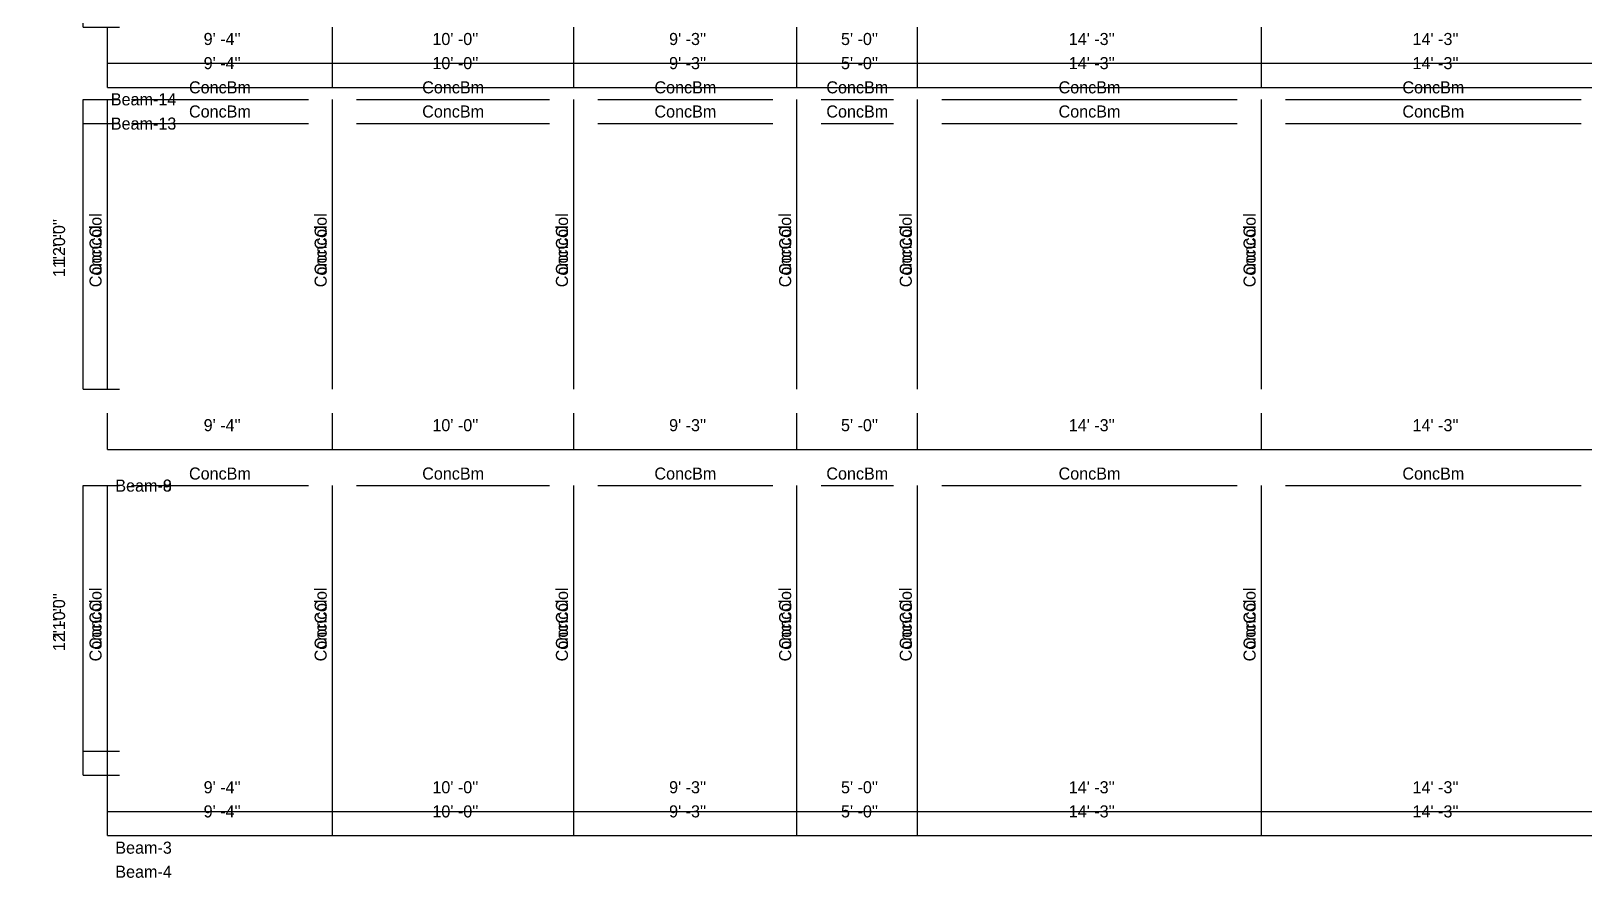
# Model space of a CAD drawing. Extents: x -38 to 2998, y -195 to 11529.
# Drawn here: x -38 to 734, y -195 to 226 of the extents above; entities that cross this region are included whole.
import ezdxf
from ezdxf.enums import TextEntityAlignment as Align

# ---------------------------------------------------------------- set-up
doc = ezdxf.new("R2010")
doc.units = 0
doc.header["$MEASUREMENT"] = 0
doc.layers.get('0').update_dxf_attribs({"linetype": 'CONTINUOUS'})
for name, color, linetype in [('CENTERLINES', 7, 'CONTINUOUS'), ('DIMENSIONS', 4, 'CONTINUOUS'), ('TEXT', 5, 'CONTINUOUS')]:
    doc.layers.add(name, color=color, linetype=linetype)
doc.dimstyles.get("Standard").update_dxf_attribs({"dimtxt": 0.18, "dimasz": 0.18, "dimexe": 0.18, "dimexo": 0.0625, "dimgap": 0.09, "dimtad": 0, "dimtih": 1, "dimtoh": 1, "dimdec": 4, "dimzin": 0, "dimtxsty": 'STANDARD', "dimcen": 0.09, "dimazin": 3, "dimtfac": 1, "dimtdec": 4, "dimtofl": 0, "dimtmove": 0, "dimatfit": 3, "dimtolj": 1, "dimtzin": 0})

# ---------------------------------------------------------------- blocks, each defined once
blk = doc.blocks.new('*D988')
at = {"color": 1, "linetype": 'BYBLOCK'}
for points in [[(4.77, -169.23), (3.71, -170.29), (-3.71, -177.71), (-4.77, -178.77)], [(116.73, -169.23), (115.67, -170.29), (108.25, -177.71), (107.19, -178.77)]]:
    blk.add_solid(points, dxfattribs=at)
at = {"layer": 'DIMENSIONS', "color": 9, "linetype": 'BYBLOCK'}
for p, q in [((0, -174), (0, -156)), ((111.96, -174), (111.96, -156))]:
    blk.add_line(p, q, dxfattribs=at)
at = {"layer": 'DIMENSIONS', "color": 0, "linetype": 'BYBLOCK'}
blk.add_line((0, -174), (111.96, -174), dxfattribs=at)
at = {"layer": 'DIMENSIONS', "color": 0, "linetype": 'BYBLOCK', "insert": (55.98, -162), "char_height": 6, "attachment_point": 5}
blk.add_mtext("\\A1; 9' -4''", dxfattribs=at)
blk = doc.blocks.new('*D989')
at = {"color": 1, "linetype": 'BYBLOCK'}
for points in [[(116.73, -169.23), (115.67, -170.29), (108.25, -177.71), (107.19, -178.77)], [(236.73, -169.23), (235.67, -170.29), (228.25, -177.71), (227.19, -178.77)]]:
    blk.add_solid(points, dxfattribs=at)
at = {"layer": 'DIMENSIONS', "color": 9, "linetype": 'BYBLOCK'}
for p, q in [((111.96, -174), (111.96, -156)), ((231.96, -174), (231.96, -156))]:
    blk.add_line(p, q, dxfattribs=at)
at = {"layer": 'DIMENSIONS', "color": 0, "linetype": 'BYBLOCK'}
blk.add_line((111.96, -174), (231.96, -174), dxfattribs=at)
at = {"layer": 'DIMENSIONS', "color": 0, "linetype": 'BYBLOCK', "insert": (171.96, -162), "char_height": 6, "attachment_point": 5}
blk.add_mtext("\\A1; 10' -0''", dxfattribs=at)
blk = doc.blocks.new('*D990')
at = {"color": 1, "linetype": 'BYBLOCK'}
for points in [[(236.73, -169.23), (235.67, -170.29), (228.25, -177.71), (227.19, -178.77)], [(347.73, -169.23), (346.67, -170.29), (339.25, -177.71), (338.19, -178.77)]]:
    blk.add_solid(points, dxfattribs=at)
at = {"layer": 'DIMENSIONS', "color": 9, "linetype": 'BYBLOCK'}
for p, q in [((231.96, -174), (231.96, -156)), ((342.96, -174), (342.96, -156))]:
    blk.add_line(p, q, dxfattribs=at)
at = {"layer": 'DIMENSIONS', "color": 0, "linetype": 'BYBLOCK'}
blk.add_line((231.96, -174), (342.96, -174), dxfattribs=at)
at = {"layer": 'DIMENSIONS', "color": 0, "linetype": 'BYBLOCK', "insert": (287.46, -162), "char_height": 6, "attachment_point": 5}
blk.add_mtext("\\A1; 9' -3''", dxfattribs=at)
blk = doc.blocks.new('*D991')
at = {"color": 1, "linetype": 'BYBLOCK'}
for points in [[(347.73, -169.23), (346.67, -170.29), (339.25, -177.71), (338.19, -178.77)], [(407.73, -169.23), (406.67, -170.29), (399.25, -177.71), (398.19, -178.77)]]:
    blk.add_solid(points, dxfattribs=at)
at = {"layer": 'DIMENSIONS', "color": 9, "linetype": 'BYBLOCK'}
for p, q in [((342.96, -174), (342.96, -156)), ((402.96, -174), (402.96, -156))]:
    blk.add_line(p, q, dxfattribs=at)
at = {"layer": 'DIMENSIONS', "color": 0, "linetype": 'BYBLOCK'}
blk.add_line((342.96, -174), (402.96, -174), dxfattribs=at)
at = {"layer": 'DIMENSIONS', "color": 0, "linetype": 'BYBLOCK', "insert": (372.96, -162), "char_height": 6, "attachment_point": 5}
blk.add_mtext("\\A1; 5' -0''", dxfattribs=at)
blk = doc.blocks.new('*D992')
at = {"color": 1, "linetype": 'BYBLOCK'}
for points in [[(407.73, -169.23), (406.67, -170.29), (399.25, -177.71), (398.19, -178.77)], [(578.73, -169.23), (577.67, -170.29), (570.25, -177.71), (569.19, -178.77)]]:
    blk.add_solid(points, dxfattribs=at)
at = {"layer": 'DIMENSIONS', "color": 9, "linetype": 'BYBLOCK'}
for p, q in [((402.96, -174), (402.96, -156)), ((573.96, -174), (573.96, -156))]:
    blk.add_line(p, q, dxfattribs=at)
at = {"layer": 'DIMENSIONS', "color": 0, "linetype": 'BYBLOCK'}
blk.add_line((402.96, -174), (573.96, -174), dxfattribs=at)
at = {"layer": 'DIMENSIONS', "color": 0, "linetype": 'BYBLOCK', "insert": (488.46, -162), "char_height": 6, "attachment_point": 5}
blk.add_mtext("\\A1; 14' -3''", dxfattribs=at)
blk = doc.blocks.new('*D993')
at = {"color": 1, "linetype": 'BYBLOCK'}
for points in [[(578.73, -169.23), (577.67, -170.29), (570.25, -177.71), (569.19, -178.77)], [(749.73, -169.23), (748.67, -170.29), (741.25, -177.71), (740.19, -178.77)]]:
    blk.add_solid(points, dxfattribs=at)
at = {"layer": 'DIMENSIONS', "color": 9, "linetype": 'BYBLOCK'}
for p, q in [((573.96, -174), (573.96, -156)), ((744.96, -174), (744.96, -156))]:
    blk.add_line(p, q, dxfattribs=at)
at = {"layer": 'DIMENSIONS', "color": 0, "linetype": 'BYBLOCK'}
blk.add_line((573.96, -174), (744.96, -174), dxfattribs=at)
at = {"layer": 'DIMENSIONS', "color": 0, "linetype": 'BYBLOCK', "insert": (659.46, -162), "char_height": 6, "attachment_point": 5}
blk.add_mtext("\\A1; 14' -3''", dxfattribs=at)
blk = doc.blocks.new('*D1008')
at = {"color": 1, "linetype": 'BYBLOCK'}
for points in [[(-8.29, -3.71), (-7.23, -4.77), (-16.77, 4.77), (-15.71, 3.71)], [(-8.29, -147.71), (-7.23, -148.77), (-16.77, -139.23), (-15.71, -140.29)]]:
    blk.add_solid(points, dxfattribs=at)
at = {"layer": 'DIMENSIONS', "color": 9, "linetype": 'BYBLOCK'}
for p, q in [((-12, 0), (6, 0)), ((-12, -144), (6, -144))]:
    blk.add_line(p, q, dxfattribs=at)
at = {"layer": 'DIMENSIONS', "color": 0, "linetype": 'BYBLOCK'}
blk.add_line((-12, -144), (-12, 0), dxfattribs=at)
at = {"layer": 'DIMENSIONS', "color": 0, "linetype": 'BYBLOCK', "insert": (-24, -72), "char_height": 6, "attachment_point": 5, "rotation": 90}
blk.add_mtext("\\A1; 12' -0''", dxfattribs=at)
blk = doc.blocks.new('*D1009')
at = {"color": 1, "linetype": 'BYBLOCK'}
for points in [[(4.77, 22.77), (3.71, 21.71), (-3.71, 14.29), (-4.77, 13.23)], [(116.73, 22.77), (115.67, 21.71), (108.25, 14.29), (107.19, 13.23)]]:
    blk.add_solid(points, dxfattribs=at)
at = {"layer": 'DIMENSIONS', "color": 9, "linetype": 'BYBLOCK'}
for p, q in [((0, 18), (0, 36)), ((111.96, 18), (111.96, 36))]:
    blk.add_line(p, q, dxfattribs=at)
at = {"layer": 'DIMENSIONS', "color": 0, "linetype": 'BYBLOCK'}
blk.add_line((0, 18), (111.96, 18), dxfattribs=at)
at = {"layer": 'DIMENSIONS', "color": 0, "linetype": 'BYBLOCK', "insert": (55.98, 30), "char_height": 6, "attachment_point": 5}
blk.add_mtext("\\A1; 9' -4''", dxfattribs=at)
blk = doc.blocks.new('*D1010')
at = {"color": 1, "linetype": 'BYBLOCK'}
for points in [[(116.73, 22.77), (115.67, 21.71), (108.25, 14.29), (107.19, 13.23)], [(236.73, 22.77), (235.67, 21.71), (228.25, 14.29), (227.19, 13.23)]]:
    blk.add_solid(points, dxfattribs=at)
at = {"layer": 'DIMENSIONS', "color": 9, "linetype": 'BYBLOCK'}
for p, q in [((111.96, 18), (111.96, 36)), ((231.96, 18), (231.96, 36))]:
    blk.add_line(p, q, dxfattribs=at)
at = {"layer": 'DIMENSIONS', "color": 0, "linetype": 'BYBLOCK'}
blk.add_line((111.96, 18), (231.96, 18), dxfattribs=at)
at = {"layer": 'DIMENSIONS', "color": 0, "linetype": 'BYBLOCK', "insert": (171.96, 30), "char_height": 6, "attachment_point": 5}
blk.add_mtext("\\A1; 10' -0''", dxfattribs=at)
blk = doc.blocks.new('*D1011')
at = {"color": 1, "linetype": 'BYBLOCK'}
for points in [[(236.73, 22.77), (235.67, 21.71), (228.25, 14.29), (227.19, 13.23)], [(347.73, 22.77), (346.67, 21.71), (339.25, 14.29), (338.19, 13.23)]]:
    blk.add_solid(points, dxfattribs=at)
at = {"layer": 'DIMENSIONS', "color": 9, "linetype": 'BYBLOCK'}
for p, q in [((231.96, 18), (231.96, 36)), ((342.96, 18), (342.96, 36))]:
    blk.add_line(p, q, dxfattribs=at)
at = {"layer": 'DIMENSIONS', "color": 0, "linetype": 'BYBLOCK'}
blk.add_line((231.96, 18), (342.96, 18), dxfattribs=at)
at = {"layer": 'DIMENSIONS', "color": 0, "linetype": 'BYBLOCK', "insert": (287.46, 30), "char_height": 6, "attachment_point": 5}
blk.add_mtext("\\A1; 9' -3''", dxfattribs=at)
blk = doc.blocks.new('*D1012')
at = {"color": 1, "linetype": 'BYBLOCK'}
for points in [[(347.73, 22.77), (346.67, 21.71), (339.25, 14.29), (338.19, 13.23)], [(407.73, 22.77), (406.67, 21.71), (399.25, 14.29), (398.19, 13.23)]]:
    blk.add_solid(points, dxfattribs=at)
at = {"layer": 'DIMENSIONS', "color": 9, "linetype": 'BYBLOCK'}
for p, q in [((342.96, 18), (342.96, 36)), ((402.96, 18), (402.96, 36))]:
    blk.add_line(p, q, dxfattribs=at)
at = {"layer": 'DIMENSIONS', "color": 0, "linetype": 'BYBLOCK'}
blk.add_line((342.96, 18), (402.96, 18), dxfattribs=at)
at = {"layer": 'DIMENSIONS', "color": 0, "linetype": 'BYBLOCK', "insert": (372.96, 30), "char_height": 6, "attachment_point": 5}
blk.add_mtext("\\A1; 5' -0''", dxfattribs=at)
blk = doc.blocks.new('*D1013')
at = {"color": 1, "linetype": 'BYBLOCK'}
for points in [[(407.73, 22.77), (406.67, 21.71), (399.25, 14.29), (398.19, 13.23)], [(578.73, 22.77), (577.67, 21.71), (570.25, 14.29), (569.19, 13.23)]]:
    blk.add_solid(points, dxfattribs=at)
at = {"layer": 'DIMENSIONS', "color": 9, "linetype": 'BYBLOCK'}
for p, q in [((402.96, 18), (402.96, 36)), ((573.96, 18), (573.96, 36))]:
    blk.add_line(p, q, dxfattribs=at)
at = {"layer": 'DIMENSIONS', "color": 0, "linetype": 'BYBLOCK'}
blk.add_line((402.96, 18), (573.96, 18), dxfattribs=at)
at = {"layer": 'DIMENSIONS', "color": 0, "linetype": 'BYBLOCK', "insert": (488.46, 30), "char_height": 6, "attachment_point": 5}
blk.add_mtext("\\A1; 14' -3''", dxfattribs=at)
blk = doc.blocks.new('*D1014')
at = {"color": 1, "linetype": 'BYBLOCK'}
for points in [[(578.73, 22.77), (577.67, 21.71), (570.25, 14.29), (569.19, 13.23)], [(749.73, 22.77), (748.67, 21.71), (741.25, 14.29), (740.19, 13.23)]]:
    blk.add_solid(points, dxfattribs=at)
at = {"layer": 'DIMENSIONS', "color": 9, "linetype": 'BYBLOCK'}
for p, q in [((573.96, 18), (573.96, 36)), ((744.96, 18), (744.96, 36))]:
    blk.add_line(p, q, dxfattribs=at)
at = {"layer": 'DIMENSIONS', "color": 0, "linetype": 'BYBLOCK'}
blk.add_line((573.96, 18), (744.96, 18), dxfattribs=at)
at = {"layer": 'DIMENSIONS', "color": 0, "linetype": 'BYBLOCK', "insert": (659.46, 30), "char_height": 6, "attachment_point": 5}
blk.add_mtext("\\A1; 14' -3''", dxfattribs=at)
blk = doc.blocks.new('*D1029')
at = {"color": 1, "linetype": 'BYBLOCK'}
for points in [[(-8.29, 188.29), (-7.23, 187.23), (-16.77, 196.77), (-15.71, 195.71)], [(-8.29, 44.29), (-7.23, 43.23), (-16.77, 52.77), (-15.71, 51.71)]]:
    blk.add_solid(points, dxfattribs=at)
at = {"layer": 'DIMENSIONS', "color": 9, "linetype": 'BYBLOCK'}
for p, q in [((-12, 192), (6, 192)), ((-12, 48), (6, 48))]:
    blk.add_line(p, q, dxfattribs=at)
at = {"layer": 'DIMENSIONS', "color": 0, "linetype": 'BYBLOCK'}
blk.add_line((-12, 48), (-12, 192), dxfattribs=at)
at = {"layer": 'DIMENSIONS', "color": 0, "linetype": 'BYBLOCK', "insert": (-24, 120), "char_height": 6, "attachment_point": 5, "rotation": 90}
blk.add_mtext("\\A1; 12' -0''", dxfattribs=at)
blk = doc.blocks.new('*D1030')
at = {"color": 1, "linetype": 'BYBLOCK'}
for points in [[(4.77, 214.77), (3.71, 213.71), (-3.71, 206.29), (-4.77, 205.23)], [(116.73, 214.77), (115.67, 213.71), (108.25, 206.29), (107.19, 205.23)]]:
    blk.add_solid(points, dxfattribs=at)
at = {"layer": 'DIMENSIONS', "color": 9, "linetype": 'BYBLOCK'}
for p, q in [((0, 210), (0, 228)), ((111.96, 210), (111.96, 228))]:
    blk.add_line(p, q, dxfattribs=at)
at = {"layer": 'DIMENSIONS', "color": 0, "linetype": 'BYBLOCK'}
blk.add_line((0, 210), (111.96, 210), dxfattribs=at)
at = {"layer": 'DIMENSIONS', "color": 0, "linetype": 'BYBLOCK', "insert": (55.98, 222), "char_height": 6, "attachment_point": 5}
blk.add_mtext("\\A1; 9' -4''", dxfattribs=at)
blk = doc.blocks.new('*D1031')
at = {"color": 1, "linetype": 'BYBLOCK'}
for points in [[(116.73, 214.77), (115.67, 213.71), (108.25, 206.29), (107.19, 205.23)], [(236.73, 214.77), (235.67, 213.71), (228.25, 206.29), (227.19, 205.23)]]:
    blk.add_solid(points, dxfattribs=at)
at = {"layer": 'DIMENSIONS', "color": 9, "linetype": 'BYBLOCK'}
for p, q in [((111.96, 210), (111.96, 228)), ((231.96, 210), (231.96, 228))]:
    blk.add_line(p, q, dxfattribs=at)
at = {"layer": 'DIMENSIONS', "color": 0, "linetype": 'BYBLOCK'}
blk.add_line((111.96, 210), (231.96, 210), dxfattribs=at)
at = {"layer": 'DIMENSIONS', "color": 0, "linetype": 'BYBLOCK', "insert": (171.96, 222), "char_height": 6, "attachment_point": 5}
blk.add_mtext("\\A1; 10' -0''", dxfattribs=at)
blk = doc.blocks.new('*D1032')
at = {"color": 1, "linetype": 'BYBLOCK'}
for points in [[(236.73, 214.77), (235.67, 213.71), (228.25, 206.29), (227.19, 205.23)], [(347.73, 214.77), (346.67, 213.71), (339.25, 206.29), (338.19, 205.23)]]:
    blk.add_solid(points, dxfattribs=at)
at = {"layer": 'DIMENSIONS', "color": 9, "linetype": 'BYBLOCK'}
for p, q in [((231.96, 210), (231.96, 228)), ((342.96, 210), (342.96, 228))]:
    blk.add_line(p, q, dxfattribs=at)
at = {"layer": 'DIMENSIONS', "color": 0, "linetype": 'BYBLOCK'}
blk.add_line((231.96, 210), (342.96, 210), dxfattribs=at)
at = {"layer": 'DIMENSIONS', "color": 0, "linetype": 'BYBLOCK', "insert": (287.46, 222), "char_height": 6, "attachment_point": 5}
blk.add_mtext("\\A1; 9' -3''", dxfattribs=at)
blk = doc.blocks.new('*D1033')
at = {"color": 1, "linetype": 'BYBLOCK'}
for points in [[(347.73, 214.77), (346.67, 213.71), (339.25, 206.29), (338.19, 205.23)], [(407.73, 214.77), (406.67, 213.71), (399.25, 206.29), (398.19, 205.23)]]:
    blk.add_solid(points, dxfattribs=at)
at = {"layer": 'DIMENSIONS', "color": 9, "linetype": 'BYBLOCK'}
for p, q in [((342.96, 210), (342.96, 228)), ((402.96, 210), (402.96, 228))]:
    blk.add_line(p, q, dxfattribs=at)
at = {"layer": 'DIMENSIONS', "color": 0, "linetype": 'BYBLOCK'}
blk.add_line((342.96, 210), (402.96, 210), dxfattribs=at)
at = {"layer": 'DIMENSIONS', "color": 0, "linetype": 'BYBLOCK', "insert": (372.96, 222), "char_height": 6, "attachment_point": 5}
blk.add_mtext("\\A1; 5' -0''", dxfattribs=at)
blk = doc.blocks.new('*D1034')
at = {"color": 1, "linetype": 'BYBLOCK'}
for points in [[(407.73, 214.77), (406.67, 213.71), (399.25, 206.29), (398.19, 205.23)], [(578.73, 214.77), (577.67, 213.71), (570.25, 206.29), (569.19, 205.23)]]:
    blk.add_solid(points, dxfattribs=at)
at = {"layer": 'DIMENSIONS', "color": 9, "linetype": 'BYBLOCK'}
for p, q in [((402.96, 210), (402.96, 228)), ((573.96, 210), (573.96, 228))]:
    blk.add_line(p, q, dxfattribs=at)
at = {"layer": 'DIMENSIONS', "color": 0, "linetype": 'BYBLOCK'}
blk.add_line((402.96, 210), (573.96, 210), dxfattribs=at)
at = {"layer": 'DIMENSIONS', "color": 0, "linetype": 'BYBLOCK', "insert": (488.46, 222), "char_height": 6, "attachment_point": 5}
blk.add_mtext("\\A1; 14' -3''", dxfattribs=at)
blk = doc.blocks.new('*D1035')
at = {"color": 1, "linetype": 'BYBLOCK'}
for points in [[(578.73, 214.77), (577.67, 213.71), (570.25, 206.29), (569.19, 205.23)], [(749.73, 214.77), (748.67, 213.71), (741.25, 206.29), (740.19, 205.23)]]:
    blk.add_solid(points, dxfattribs=at)
at = {"layer": 'DIMENSIONS', "color": 9, "linetype": 'BYBLOCK'}
for p, q in [((573.96, 210), (573.96, 228)), ((744.96, 210), (744.96, 228))]:
    blk.add_line(p, q, dxfattribs=at)
at = {"layer": 'DIMENSIONS', "color": 0, "linetype": 'BYBLOCK'}
blk.add_line((573.96, 210), (744.96, 210), dxfattribs=at)
at = {"layer": 'DIMENSIONS', "color": 0, "linetype": 'BYBLOCK', "insert": (659.46, 222), "char_height": 6, "attachment_point": 5}
blk.add_mtext("\\A1; 14' -3''", dxfattribs=at)
blk = doc.blocks.new('*D1458')
at = {"color": 1, "linetype": 'BYBLOCK'}
for points in [[(4.77, -157.23), (3.71, -158.29), (-3.71, -165.71), (-4.77, -166.77)], [(116.73, -157.23), (115.67, -158.29), (108.25, -165.71), (107.19, -166.77)]]:
    blk.add_solid(points, dxfattribs=at)
at = {"layer": 'DIMENSIONS', "color": 9, "linetype": 'BYBLOCK'}
for p, q in [((0, -162), (0, -144)), ((111.96, -162), (111.96, -144))]:
    blk.add_line(p, q, dxfattribs=at)
at = {"layer": 'DIMENSIONS', "color": 0, "linetype": 'BYBLOCK'}
blk.add_line((0, -162), (111.96, -162), dxfattribs=at)
at = {"layer": 'DIMENSIONS', "color": 0, "linetype": 'BYBLOCK', "insert": (55.98, -150), "char_height": 6, "attachment_point": 5}
blk.add_mtext("\\A1; 9' -4''", dxfattribs=at)
blk = doc.blocks.new('*D1459')
at = {"color": 1, "linetype": 'BYBLOCK'}
for points in [[(116.73, -157.23), (115.67, -158.29), (108.25, -165.71), (107.19, -166.77)], [(236.73, -157.23), (235.67, -158.29), (228.25, -165.71), (227.19, -166.77)]]:
    blk.add_solid(points, dxfattribs=at)
at = {"layer": 'DIMENSIONS', "color": 9, "linetype": 'BYBLOCK'}
for p, q in [((111.96, -162), (111.96, -144)), ((231.96, -162), (231.96, -144))]:
    blk.add_line(p, q, dxfattribs=at)
at = {"layer": 'DIMENSIONS', "color": 0, "linetype": 'BYBLOCK'}
blk.add_line((111.96, -162), (231.96, -162), dxfattribs=at)
at = {"layer": 'DIMENSIONS', "color": 0, "linetype": 'BYBLOCK', "insert": (171.96, -150), "char_height": 6, "attachment_point": 5}
blk.add_mtext("\\A1; 10' -0''", dxfattribs=at)
blk = doc.blocks.new('*D1460')
at = {"color": 1, "linetype": 'BYBLOCK'}
for points in [[(236.73, -157.23), (235.67, -158.29), (228.25, -165.71), (227.19, -166.77)], [(347.73, -157.23), (346.67, -158.29), (339.25, -165.71), (338.19, -166.77)]]:
    blk.add_solid(points, dxfattribs=at)
at = {"layer": 'DIMENSIONS', "color": 9, "linetype": 'BYBLOCK'}
for p, q in [((231.96, -162), (231.96, -144)), ((342.96, -162), (342.96, -144))]:
    blk.add_line(p, q, dxfattribs=at)
at = {"layer": 'DIMENSIONS', "color": 0, "linetype": 'BYBLOCK'}
blk.add_line((231.96, -162), (342.96, -162), dxfattribs=at)
at = {"layer": 'DIMENSIONS', "color": 0, "linetype": 'BYBLOCK', "insert": (287.46, -150), "char_height": 6, "attachment_point": 5}
blk.add_mtext("\\A1; 9' -3''", dxfattribs=at)
blk = doc.blocks.new('*D1461')
at = {"color": 1, "linetype": 'BYBLOCK'}
for points in [[(347.73, -157.23), (346.67, -158.29), (339.25, -165.71), (338.19, -166.77)], [(407.73, -157.23), (406.67, -158.29), (399.25, -165.71), (398.19, -166.77)]]:
    blk.add_solid(points, dxfattribs=at)
at = {"layer": 'DIMENSIONS', "color": 9, "linetype": 'BYBLOCK'}
for p, q in [((342.96, -162), (342.96, -144)), ((402.96, -162), (402.96, -144))]:
    blk.add_line(p, q, dxfattribs=at)
at = {"layer": 'DIMENSIONS', "color": 0, "linetype": 'BYBLOCK'}
blk.add_line((342.96, -162), (402.96, -162), dxfattribs=at)
at = {"layer": 'DIMENSIONS', "color": 0, "linetype": 'BYBLOCK', "insert": (372.96, -150), "char_height": 6, "attachment_point": 5}
blk.add_mtext("\\A1; 5' -0''", dxfattribs=at)
blk = doc.blocks.new('*D1462')
at = {"color": 1, "linetype": 'BYBLOCK'}
for points in [[(407.73, -157.23), (406.67, -158.29), (399.25, -165.71), (398.19, -166.77)], [(578.73, -157.23), (577.67, -158.29), (570.25, -165.71), (569.19, -166.77)]]:
    blk.add_solid(points, dxfattribs=at)
at = {"layer": 'DIMENSIONS', "color": 9, "linetype": 'BYBLOCK'}
for p, q in [((402.96, -162), (402.96, -144)), ((573.96, -162), (573.96, -144))]:
    blk.add_line(p, q, dxfattribs=at)
at = {"layer": 'DIMENSIONS', "color": 0, "linetype": 'BYBLOCK'}
blk.add_line((402.96, -162), (573.96, -162), dxfattribs=at)
at = {"layer": 'DIMENSIONS', "color": 0, "linetype": 'BYBLOCK', "insert": (488.46, -150), "char_height": 6, "attachment_point": 5}
blk.add_mtext("\\A1; 14' -3''", dxfattribs=at)
blk = doc.blocks.new('*D1463')
at = {"color": 1, "linetype": 'BYBLOCK'}
for points in [[(578.73, -157.23), (577.67, -158.29), (570.25, -165.71), (569.19, -166.77)], [(749.73, -157.23), (748.67, -158.29), (741.25, -165.71), (740.19, -166.77)]]:
    blk.add_solid(points, dxfattribs=at)
at = {"layer": 'DIMENSIONS', "color": 9, "linetype": 'BYBLOCK'}
for p, q in [((573.96, -162), (573.96, -144)), ((744.96, -162), (744.96, -144))]:
    blk.add_line(p, q, dxfattribs=at)
at = {"layer": 'DIMENSIONS', "color": 0, "linetype": 'BYBLOCK'}
blk.add_line((573.96, -162), (744.96, -162), dxfattribs=at)
at = {"layer": 'DIMENSIONS', "color": 0, "linetype": 'BYBLOCK', "insert": (659.46, -150), "char_height": 6, "attachment_point": 5}
blk.add_mtext("\\A1; 14' -3''", dxfattribs=at)
blk = doc.blocks.new('*D1478')
at = {"color": 1, "linetype": 'BYBLOCK'}
for points in [[(-8.29, -3.71), (-7.23, -4.77), (-16.77, 4.77), (-15.71, 3.71)], [(-8.29, -135.71), (-7.23, -136.77), (-16.77, -127.23), (-15.71, -128.29)]]:
    blk.add_solid(points, dxfattribs=at)
at = {"layer": 'DIMENSIONS', "color": 9, "linetype": 'BYBLOCK'}
for p, q in [((-12, 0), (6, 0)), ((-12, -132), (6, -132))]:
    blk.add_line(p, q, dxfattribs=at)
at = {"layer": 'DIMENSIONS', "color": 0, "linetype": 'BYBLOCK'}
blk.add_line((-12, -132), (-12, 0), dxfattribs=at)
at = {"layer": 'DIMENSIONS', "color": 0, "linetype": 'BYBLOCK', "insert": (-24, -66), "char_height": 6, "attachment_point": 5, "rotation": 90}
blk.add_mtext("\\A1; 11' -0''", dxfattribs=at)
blk = doc.blocks.new('*D1479')
at = {"color": 1, "linetype": 'BYBLOCK'}
for points in [[(4.77, 22.77), (3.71, 21.71), (-3.71, 14.29), (-4.77, 13.23)], [(116.73, 22.77), (115.67, 21.71), (108.25, 14.29), (107.19, 13.23)]]:
    blk.add_solid(points, dxfattribs=at)
at = {"layer": 'DIMENSIONS', "color": 9, "linetype": 'BYBLOCK'}
for p, q in [((0, 18), (0, 36)), ((111.96, 18), (111.96, 36))]:
    blk.add_line(p, q, dxfattribs=at)
at = {"layer": 'DIMENSIONS', "color": 0, "linetype": 'BYBLOCK'}
blk.add_line((0, 18), (111.96, 18), dxfattribs=at)
at = {"layer": 'DIMENSIONS', "color": 0, "linetype": 'BYBLOCK', "insert": (55.98, 30), "char_height": 6, "attachment_point": 5}
blk.add_mtext("\\A1; 9' -4''", dxfattribs=at)
blk = doc.blocks.new('*D1480')
at = {"color": 1, "linetype": 'BYBLOCK'}
for points in [[(116.73, 22.77), (115.67, 21.71), (108.25, 14.29), (107.19, 13.23)], [(236.73, 22.77), (235.67, 21.71), (228.25, 14.29), (227.19, 13.23)]]:
    blk.add_solid(points, dxfattribs=at)
at = {"layer": 'DIMENSIONS', "color": 9, "linetype": 'BYBLOCK'}
for p, q in [((111.96, 18), (111.96, 36)), ((231.96, 18), (231.96, 36))]:
    blk.add_line(p, q, dxfattribs=at)
at = {"layer": 'DIMENSIONS', "color": 0, "linetype": 'BYBLOCK'}
blk.add_line((111.96, 18), (231.96, 18), dxfattribs=at)
at = {"layer": 'DIMENSIONS', "color": 0, "linetype": 'BYBLOCK', "insert": (171.96, 30), "char_height": 6, "attachment_point": 5}
blk.add_mtext("\\A1; 10' -0''", dxfattribs=at)
blk = doc.blocks.new('*D1481')
at = {"color": 1, "linetype": 'BYBLOCK'}
for points in [[(236.73, 22.77), (235.67, 21.71), (228.25, 14.29), (227.19, 13.23)], [(347.73, 22.77), (346.67, 21.71), (339.25, 14.29), (338.19, 13.23)]]:
    blk.add_solid(points, dxfattribs=at)
at = {"layer": 'DIMENSIONS', "color": 9, "linetype": 'BYBLOCK'}
for p, q in [((231.96, 18), (231.96, 36)), ((342.96, 18), (342.96, 36))]:
    blk.add_line(p, q, dxfattribs=at)
at = {"layer": 'DIMENSIONS', "color": 0, "linetype": 'BYBLOCK'}
blk.add_line((231.96, 18), (342.96, 18), dxfattribs=at)
at = {"layer": 'DIMENSIONS', "color": 0, "linetype": 'BYBLOCK', "insert": (287.46, 30), "char_height": 6, "attachment_point": 5}
blk.add_mtext("\\A1; 9' -3''", dxfattribs=at)
blk = doc.blocks.new('*D1482')
at = {"color": 1, "linetype": 'BYBLOCK'}
for points in [[(347.73, 22.77), (346.67, 21.71), (339.25, 14.29), (338.19, 13.23)], [(407.73, 22.77), (406.67, 21.71), (399.25, 14.29), (398.19, 13.23)]]:
    blk.add_solid(points, dxfattribs=at)
at = {"layer": 'DIMENSIONS', "color": 9, "linetype": 'BYBLOCK'}
for p, q in [((342.96, 18), (342.96, 36)), ((402.96, 18), (402.96, 36))]:
    blk.add_line(p, q, dxfattribs=at)
at = {"layer": 'DIMENSIONS', "color": 0, "linetype": 'BYBLOCK'}
blk.add_line((342.96, 18), (402.96, 18), dxfattribs=at)
at = {"layer": 'DIMENSIONS', "color": 0, "linetype": 'BYBLOCK', "insert": (372.96, 30), "char_height": 6, "attachment_point": 5}
blk.add_mtext("\\A1; 5' -0''", dxfattribs=at)
blk = doc.blocks.new('*D1483')
at = {"color": 1, "linetype": 'BYBLOCK'}
for points in [[(407.73, 22.77), (406.67, 21.71), (399.25, 14.29), (398.19, 13.23)], [(578.73, 22.77), (577.67, 21.71), (570.25, 14.29), (569.19, 13.23)]]:
    blk.add_solid(points, dxfattribs=at)
at = {"layer": 'DIMENSIONS', "color": 9, "linetype": 'BYBLOCK'}
for p, q in [((402.96, 18), (402.96, 36)), ((573.96, 18), (573.96, 36))]:
    blk.add_line(p, q, dxfattribs=at)
at = {"layer": 'DIMENSIONS', "color": 0, "linetype": 'BYBLOCK'}
blk.add_line((402.96, 18), (573.96, 18), dxfattribs=at)
at = {"layer": 'DIMENSIONS', "color": 0, "linetype": 'BYBLOCK', "insert": (488.46, 30), "char_height": 6, "attachment_point": 5}
blk.add_mtext("\\A1; 14' -3''", dxfattribs=at)
blk = doc.blocks.new('*D1484')
at = {"color": 1, "linetype": 'BYBLOCK'}
for points in [[(578.73, 22.77), (577.67, 21.71), (570.25, 14.29), (569.19, 13.23)], [(749.73, 22.77), (748.67, 21.71), (741.25, 14.29), (740.19, 13.23)]]:
    blk.add_solid(points, dxfattribs=at)
at = {"layer": 'DIMENSIONS', "color": 9, "linetype": 'BYBLOCK'}
for p, q in [((573.96, 18), (573.96, 36)), ((744.96, 18), (744.96, 36))]:
    blk.add_line(p, q, dxfattribs=at)
at = {"layer": 'DIMENSIONS', "color": 0, "linetype": 'BYBLOCK'}
blk.add_line((573.96, 18), (744.96, 18), dxfattribs=at)
at = {"layer": 'DIMENSIONS', "color": 0, "linetype": 'BYBLOCK', "insert": (659.46, 30), "char_height": 6, "attachment_point": 5}
blk.add_mtext("\\A1; 14' -3''", dxfattribs=at)
blk = doc.blocks.new('*D1499')
at = {"color": 1, "linetype": 'BYBLOCK'}
for points in [[(-8.29, 176.29), (-7.23, 175.23), (-16.77, 184.77), (-15.71, 183.71)], [(-8.29, 44.29), (-7.23, 43.23), (-16.77, 52.77), (-15.71, 51.71)]]:
    blk.add_solid(points, dxfattribs=at)
at = {"layer": 'DIMENSIONS', "color": 9, "linetype": 'BYBLOCK'}
for p, q in [((-12, 180), (6, 180)), ((-12, 48), (6, 48))]:
    blk.add_line(p, q, dxfattribs=at)
at = {"layer": 'DIMENSIONS', "color": 0, "linetype": 'BYBLOCK'}
blk.add_line((-12, 48), (-12, 180), dxfattribs=at)
at = {"layer": 'DIMENSIONS', "color": 0, "linetype": 'BYBLOCK', "insert": (-24, 114), "char_height": 6, "attachment_point": 5, "rotation": 90}
blk.add_mtext("\\A1; 11' -0''", dxfattribs=at)
blk = doc.blocks.new('*D1500')
at = {"color": 1, "linetype": 'BYBLOCK'}
for points in [[(4.77, 202.77), (3.71, 201.71), (-3.71, 194.29), (-4.77, 193.23)], [(116.73, 202.77), (115.67, 201.71), (108.25, 194.29), (107.19, 193.23)]]:
    blk.add_solid(points, dxfattribs=at)
at = {"layer": 'DIMENSIONS', "color": 9, "linetype": 'BYBLOCK'}
for p, q in [((0, 198), (0, 216)), ((111.96, 198), (111.96, 216))]:
    blk.add_line(p, q, dxfattribs=at)
at = {"layer": 'DIMENSIONS', "color": 0, "linetype": 'BYBLOCK'}
blk.add_line((0, 198), (111.96, 198), dxfattribs=at)
at = {"layer": 'DIMENSIONS', "color": 0, "linetype": 'BYBLOCK', "insert": (55.98, 210), "char_height": 6, "attachment_point": 5}
blk.add_mtext("\\A1; 9' -4''", dxfattribs=at)
blk = doc.blocks.new('*D1501')
at = {"color": 1, "linetype": 'BYBLOCK'}
for points in [[(116.73, 202.77), (115.67, 201.71), (108.25, 194.29), (107.19, 193.23)], [(236.73, 202.77), (235.67, 201.71), (228.25, 194.29), (227.19, 193.23)]]:
    blk.add_solid(points, dxfattribs=at)
at = {"layer": 'DIMENSIONS', "color": 9, "linetype": 'BYBLOCK'}
for p, q in [((111.96, 198), (111.96, 216)), ((231.96, 198), (231.96, 216))]:
    blk.add_line(p, q, dxfattribs=at)
at = {"layer": 'DIMENSIONS', "color": 0, "linetype": 'BYBLOCK'}
blk.add_line((111.96, 198), (231.96, 198), dxfattribs=at)
at = {"layer": 'DIMENSIONS', "color": 0, "linetype": 'BYBLOCK', "insert": (171.96, 210), "char_height": 6, "attachment_point": 5}
blk.add_mtext("\\A1; 10' -0''", dxfattribs=at)
blk = doc.blocks.new('*D1502')
at = {"color": 1, "linetype": 'BYBLOCK'}
for points in [[(236.73, 202.77), (235.67, 201.71), (228.25, 194.29), (227.19, 193.23)], [(347.73, 202.77), (346.67, 201.71), (339.25, 194.29), (338.19, 193.23)]]:
    blk.add_solid(points, dxfattribs=at)
at = {"layer": 'DIMENSIONS', "color": 9, "linetype": 'BYBLOCK'}
for p, q in [((231.96, 198), (231.96, 216)), ((342.96, 198), (342.96, 216))]:
    blk.add_line(p, q, dxfattribs=at)
at = {"layer": 'DIMENSIONS', "color": 0, "linetype": 'BYBLOCK'}
blk.add_line((231.96, 198), (342.96, 198), dxfattribs=at)
at = {"layer": 'DIMENSIONS', "color": 0, "linetype": 'BYBLOCK', "insert": (287.46, 210), "char_height": 6, "attachment_point": 5}
blk.add_mtext("\\A1; 9' -3''", dxfattribs=at)
blk = doc.blocks.new('*D1503')
at = {"color": 1, "linetype": 'BYBLOCK'}
for points in [[(347.73, 202.77), (346.67, 201.71), (339.25, 194.29), (338.19, 193.23)], [(407.73, 202.77), (406.67, 201.71), (399.25, 194.29), (398.19, 193.23)]]:
    blk.add_solid(points, dxfattribs=at)
at = {"layer": 'DIMENSIONS', "color": 9, "linetype": 'BYBLOCK'}
for p, q in [((342.96, 198), (342.96, 216)), ((402.96, 198), (402.96, 216))]:
    blk.add_line(p, q, dxfattribs=at)
at = {"layer": 'DIMENSIONS', "color": 0, "linetype": 'BYBLOCK'}
blk.add_line((342.96, 198), (402.96, 198), dxfattribs=at)
at = {"layer": 'DIMENSIONS', "color": 0, "linetype": 'BYBLOCK', "insert": (372.96, 210), "char_height": 6, "attachment_point": 5}
blk.add_mtext("\\A1; 5' -0''", dxfattribs=at)
blk = doc.blocks.new('*D1504')
at = {"color": 1, "linetype": 'BYBLOCK'}
for points in [[(407.73, 202.77), (406.67, 201.71), (399.25, 194.29), (398.19, 193.23)], [(578.73, 202.77), (577.67, 201.71), (570.25, 194.29), (569.19, 193.23)]]:
    blk.add_solid(points, dxfattribs=at)
at = {"layer": 'DIMENSIONS', "color": 9, "linetype": 'BYBLOCK'}
for p, q in [((402.96, 198), (402.96, 216)), ((573.96, 198), (573.96, 216))]:
    blk.add_line(p, q, dxfattribs=at)
at = {"layer": 'DIMENSIONS', "color": 0, "linetype": 'BYBLOCK'}
blk.add_line((402.96, 198), (573.96, 198), dxfattribs=at)
at = {"layer": 'DIMENSIONS', "color": 0, "linetype": 'BYBLOCK', "insert": (488.46, 210), "char_height": 6, "attachment_point": 5}
blk.add_mtext("\\A1; 14' -3''", dxfattribs=at)
blk = doc.blocks.new('*D1505')
at = {"color": 1, "linetype": 'BYBLOCK'}
for points in [[(578.73, 202.77), (577.67, 201.71), (570.25, 194.29), (569.19, 193.23)], [(749.73, 202.77), (748.67, 201.71), (741.25, 194.29), (740.19, 193.23)]]:
    blk.add_solid(points, dxfattribs=at)
at = {"layer": 'DIMENSIONS', "color": 9, "linetype": 'BYBLOCK'}
for p, q in [((573.96, 198), (573.96, 216)), ((744.96, 198), (744.96, 216))]:
    blk.add_line(p, q, dxfattribs=at)
at = {"layer": 'DIMENSIONS', "color": 0, "linetype": 'BYBLOCK'}
blk.add_line((573.96, 198), (744.96, 198), dxfattribs=at)
at = {"layer": 'DIMENSIONS', "color": 0, "linetype": 'BYBLOCK', "insert": (659.46, 210), "char_height": 6, "attachment_point": 5}
blk.add_mtext("\\A1; 14' -3''", dxfattribs=at)
blk = doc.blocks.new('*D1520')
at = {"color": 1, "linetype": 'BYBLOCK'}
for points in [[(-8.29, 356.29), (-7.23, 355.23), (-16.77, 364.77), (-15.71, 363.71)], [(-8.29, 224.29), (-7.23, 223.23), (-16.77, 232.77), (-15.71, 231.71)]]:
    blk.add_solid(points, dxfattribs=at)
at = {"layer": 'DIMENSIONS', "color": 9, "linetype": 'BYBLOCK'}
for p, q in [((-12, 360), (6, 360)), ((-12, 228), (6, 228))]:
    blk.add_line(p, q, dxfattribs=at)
at = {"layer": 'DIMENSIONS', "color": 0, "linetype": 'BYBLOCK'}
blk.add_line((-12, 228), (-12, 360), dxfattribs=at)
at = {"layer": 'DIMENSIONS', "color": 0, "linetype": 'BYBLOCK', "insert": (-24, 294), "char_height": 6, "attachment_point": 5, "rotation": 90}
blk.add_mtext("\\A1; 11' -0''", dxfattribs=at)

msp = doc.modelspace()

# ---------------------------------------------------------------- linework, layer by layer
at = {"layer": 'CENTERLINES', "color": 0, "linetype": 'CONTINUOUS'}
for p, q in [((0, 48), (0, 192)), ((12, 192), (99.96, 192)), ((111.96, 48), (111.96, 192)), ((123.96, 192), (219.96, 192)), ((231.96, 48), (231.96, 192)), ((243.96, 192), (330.96, 192)), ((342.96, 48), (342.96, 192)), ((354.96, 192), (390.96, 192)), ((402.96, 48), (402.96, 192)), ((414.96, 192), (561.96, 192)), ((573.96, 48), (573.96, 192)), ((585.96, 192), (732.96, 192)), ((0, 48), (0, 180)), ((12, 180), (99.96, 180)), ((111.96, 48), (111.96, 180)), ((123.96, 180), (219.96, 180)), ((231.96, 48), (231.96, 180)), ((243.96, 180), (330.96, 180)), ((342.96, 48), (342.96, 180)), ((354.96, 180), (390.96, 180)), ((402.96, 48), (402.96, 180)), ((414.96, 180), (561.96, 180)), ((573.96, 48), (573.96, 180)), ((585.96, 180), (732.96, 180)), ((0, -144), (0, 0)), ((0, 0), (0, 0)), ((0, 0), (0, 0)), ((0, 0), (0, 0)), ((0, 0), (0, 0)), ((0, 0), (0, 0)), ((0, 0), (0, 0)), ((0, 0), (0, 0)), ((0, 0), (0, 0)), ((0, 0), (0, 0)), ((0, 0), (0, 0)), ((0, 0), (0, 0)), ((0, 0), (0, 0)), ((0, 0), (0, 0)), ((0, 0), (0, 0)), ((0, 0), (0, 0)), ((0, 0), (0, 0)), ((0, 0), (0, 0)), ((0, 0), (0, 0)), ((0, 0), (0, 0)), ((0, 0), (0, 0)), ((0, 0), (0, 0)), ((0, 0), (0, 0)), ((0, 0), (0, 0)), ((0, 0), (0, 0)), ((0, 0), (0, 0)), ((0, 0), (0, 0)), ((0, 0), (0, 0)), ((0, 0), (0, 0)), ((0, 0), (0, 0)), ((0, 0), (0, 0)), ((0, 0), (0, 0)), ((0, 0), (0, 0)), ((0, 0), (0, 0)), ((0, 0), (0, 0)), ((0, 0), (0, 0)), ((0, 0), (0, 0)), ((0, 0), (0, 0)), ((0, 0), (0, 0)), ((0, 0), (0, 0)), ((0, 0), (0, 0)), ((0, 0), (0, 0)), ((0, 0), (0, 0)), ((0, 0), (0, 0)), ((0, 0), (0, 0)), ((0, 0), (0, 0)), ((0, 0), (0, 0)), ((0, 0), (0, 0)), ((0, 0), (0, 0)), ((0, 0), (0, 0)), ((0, 0), (0, 0)), ((0, 0), (0, 0)), ((0, 0), (0, 0)), ((0, 0), (0, 0)), ((0, 0), (0, 0)), ((0, 0), (0, 0)), ((0, 0), (0, 0)), ((0, 0), (0, 0)), ((0, 0), (0, 0)), ((0, 0), (0, 0)), ((0, 0), (0, 0)), ((0, 0), (0, 0)), ((0, 0), (0, 0)), ((0, 0), (0, 0)), ((0, 0), (0, 0)), ((0, 0), (0, 0)), ((0, 0), (0, 0)), ((0, 0), (0, 0)), ((0, 0), (0, 0)), ((0, 0), (0, 0)), ((0, 0), (0, 0)), ((0, 0), (0, 0)), ((0, 0), (0, 0)), ((0, 0), (0, 0)), ((0, 0), (0, 0)), ((0, 0), (0, 0)), ((0, 0), (0, 0)), ((0, 0), (0, 0)), ((0, 0), (0, 0)), ((0, 0), (0, 0)), ((0, 0), (0, 0)), ((0, 0), (0, 0)), ((0, 0), (0, 0)), ((0, 0), (0, 0)), ((0, 0), (0, 0)), ((0, 0), (0, 0)), ((0, 0), (0, 0)), ((0, 0), (0, 0)), ((0, 0), (0, 0)), ((0, 0), (0, 0)), ((0, 0), (0, 0)), ((0, 0), (0, 0)), ((0, 0), (0, 0)), ((0, 0), (0, 0)), ((0, 0), (0, 0)), ((0, 0), (0, 0)), ((0, 0), (0, 0)), ((0, 0), (0, 0)), ((0, 0), (0, 0)), ((0, 0), (0, 0)), ((0, 0), (0, 0)), ((0, 0), (0, 0)), ((0, 0), (0, 0)), ((0, 0), (0, 0)), ((0, 0), (0, 0)), ((0, 0), (0, 0)), ((0, 0), (0, 0)), ((0, 0), (0, 0)), ((0, 0), (0, 0)), ((0, 0), (0, 0)), ((0, 0), (0, 0)), ((0, 0), (0, 0)), ((0, 0), (0, 0)), ((0, 0), (0, 0)), ((0, 0), (0, 0)), ((0, 0), (0, 0)), ((0, 0), (0, 0)), ((0, 0), (0, 0)), ((0, 0), (0, 0)), ((0, 0), (0, 0)), ((0, 0), (0, 0)), ((0, 0), (0, 0)), ((0, 0), (0, 0)), ((0, -132), (0, 0)), ((0, 0), (0, 0)), ((0, 0), (0, 0)), ((0, 0), (0, 0)), ((0, 0), (0, 0)), ((0, 0), (0, 0)), ((0, 0), (0, 0)), ((0, 0), (0, 0)), ((0, 0), (0, 0)), ((0, 0), (0, 0)), ((0, 0), (0, 0)), ((0, 0), (0, 0)), ((0, 0), (0, 0)), ((0, 0), (0, 0)), ((0, 0), (0, 0)), ((0, 0), (0, 0)), ((0, 0), (0, 0)), ((0, 0), (0, 0)), ((0, 0), (0, 0)), ((0, 0), (0, 0)), ((0, 0), (0, 0)), ((0, 0), (0, 0)), ((0, 0), (0, 0)), ((0, 0), (0, 0)), ((0, 0), (0, 0)), ((0, 0), (0, 0)), ((0, 0), (0, 0)), ((0, 0), (0, 0)), ((0, 0), (0, 0)), ((0, 0), (0, 0)), ((0, 0), (0, 0)), ((0, 0), (0, 0)), ((0, 0), (0, 0)), ((0, 0), (0, 0)), ((0, 0), (0, 0)), ((0, 0), (0, 0)), ((0, 0), (0, 0)), ((0, 0), (0, 0)), ((0, 0), (0, 0)), ((0, 0), (0, 0)), ((0, 0), (0, 0)), ((0, 0), (0, 0)), ((0, 0), (0, 0)), ((0, 0), (0, 0)), ((0, 0), (0, 0)), ((0, 0), (0, 0)), ((0, 0), (0, 0)), ((0, 0), (0, 0)), ((0, 0), (0, 0)), ((0, 0), (0, 0)), ((0, 0), (0, 0)), ((0, 0), (0, 0)), ((0, 0), (0, 0)), ((0, 0), (0, 0)), ((0, 0), (0, 0)), ((0, 0), (0, 0)), ((0, 0), (0, 0)), ((0, 0), (0, 0)), ((0, 0), (0, 0)), ((0, 0), (0, 0)), ((0, 0), (0, 0)), ((0, 0), (0, 0)), ((0, 0), (0, 0)), ((0, 0), (0, 0)), ((0, 0), (0, 0)), ((0, 0), (0, 0)), ((0, 0), (0, 0)), ((0, 0), (0, 0)), ((0, 0), (0, 0)), ((0, 0), (0, 0)), ((0, 0), (0, 0)), ((0, 0), (0, 0)), ((0, 0), (0, 0)), ((0, 0), (0, 0)), ((0, 0), (0, 0)), ((0, 0), (0, 0)), ((0, 0), (0, 0)), ((0, 0), (0, 0)), ((0, 0), (0, 0)), ((0, 0), (0, 0)), ((0, 0), (0, 0)), ((0, 0), (0, 0)), ((0, 0), (0, 0)), ((0, 0), (0, 0)), ((0, 0), (0, 0)), ((0, 0), (0, 0)), ((0, 0), (0, 0)), ((0, 0), (0, 0)), ((0, 0), (0, 0)), ((0, 0), (0, 0)), ((0, 0), (0, 0)), ((0, 0), (0, 0)), ((0, 0), (0, 0)), ((0, 0), (0, 0)), ((0, 0), (0, 0)), ((0, 0), (0, 0)), ((0, 0), (0, 0)), ((0, 0), (0, 0)), ((0, 0), (0, 0)), ((0, 0), (0, 0)), ((0, 0), (0, 0)), ((0, 0), (0, 0)), ((0, 0), (0, 0)), ((0, 0), (0, 0)), ((0, 0), (0, 0)), ((0, 0), (0, 0)), ((0, 0), (0, 0)), ((0, 0), (0, 0)), ((0, 0), (0, 0)), ((0, 0), (0, 0)), ((0, 0), (0, 0)), ((0, 0), (0, 0)), ((0, 0), (0, 0)), ((0, 0), (0, 0)), ((0, 0), (0, 0)), ((0, 0), (0, 0)), ((0, 0), (0, 0)), ((0, 0), (0, 0)), ((0, 0), (0, 0)), ((0, 0), (0, 0)), ((0, 0), (0, 0)), ((0, 0), (0, 0)), ((0, 0), (0, 0)), ((12, 0), (99.96, 0)), ((12, 0), (99.96, 0)), ((111.96, -144), (111.96, 0)), ((111.96, -132), (111.96, 0)), ((123.96, 0), (219.96, 0)), ((123.96, 0), (219.96, 0)), ((231.96, -144), (231.96, 0)), ((231.96, -132), (231.96, 0)), ((243.96, 0), (330.96, 0)), ((243.96, 0), (330.96, 0)), ((342.96, -144), (342.96, 0)), ((342.96, -132), (342.96, 0)), ((354.96, 0), (390.96, 0)), ((354.96, 0), (390.96, 0)), ((402.96, -144), (402.96, 0)), ((402.96, -132), (402.96, 0)), ((414.96, 0), (561.96, 0)), ((414.96, 0), (561.96, 0)), ((573.96, -144), (573.96, 0)), ((573.96, -132), (573.96, 0)), ((585.96, 0), (732.96, 0)), ((585.96, 0), (732.96, 0))]:
    msp.add_line(p, q, dxfattribs=at)

# ---------------------------------------------------------------- texts
at = {"layer": 'TEXT', "color": 0}
for s, p in [('ConcBm', (55.98, 198)), ('ConcBm', (171.96, 198)), ('ConcBm', (287.46, 198)), ('ConcBm', (372.96, 198)), ('ConcBm', (488.46, 198)), ('ConcBm', (659.46, 198)), ('Beam-14', (18, 192)), ('ConcBm', (55.98, 186)), ('ConcBm', (171.96, 186)), ('ConcBm', (287.46, 186)), ('ConcBm', (372.96, 186)), ('ConcBm', (488.46, 186)), ('ConcBm', (659.46, 186)), ('Beam-13', (18, 180)), ('ConcBm', (55.98, 6)), ('ConcBm', (55.98, 6)), ('ConcBm', (171.96, 6)), ('ConcBm', (171.96, 6)), ('ConcBm', (287.46, 6)), ('ConcBm', (287.46, 6)), ('ConcBm', (372.96, 6)), ('ConcBm', (372.96, 6)), ('ConcBm', (488.46, 6)), ('ConcBm', (488.46, 6)), ('ConcBm', (659.46, 6)), ('ConcBm', (659.46, 6)), ('Beam-9', (18, 0)), ('Beam-8', (18, 0)), ('Beam-3', (18, -180)), ('Beam-4', (18, -192))]:
    msp.add_text(s, height=6, dxfattribs=at).set_placement(p, align=Align.MIDDLE)
for p in [(-6, 120), (105.96, 120), (225.96, 120), (336.96, 120), (396.96, 120), (567.96, 120), (-6, 114), (105.96, 114), (225.96, 114), (336.96, 114), (396.96, 114), (567.96, 114), (-6, -66), (105.96, -66), (225.96, -66), (336.96, -66), (396.96, -66), (567.96, -66), (-6, -72), (105.96, -72), (225.96, -72), (336.96, -72), (396.96, -72), (567.96, -72)]:
    msp.add_text('ConcCol', height=6, rotation=90, dxfattribs=at).set_placement(p, align=Align.MIDDLE)

# ---------------------------------------------------------------- dimensions: what is measured, and where the dimension line sits
at = {"layer": 'DIMENSIONS'}
for base, p1, p2, picture, middle in [((-12, 360), (-24, 228), (-24, 360), '*D1520', (-24, 294)), ((111.96, 210), (0, 198), (111.96, 198), '*D1030', (55.98, 198)), ((231.96, 210), (111.96, 198), (231.96, 198), '*D1031', (171.96, 198)), ((342.96, 210), (231.96, 198), (342.96, 198), '*D1032', (287.46, 198)), ((402.96, 210), (342.96, 198), (402.96, 198), '*D1033', (372.96, 198)), ((573.96, 210), (402.96, 198), (573.96, 198), '*D1034', (488.46, 198)), ((744.96, 210), (573.96, 198), (744.96, 198), '*D1035', (659.46, 198)), ((111.96, 198), (0, 186), (111.96, 186), '*D1500', (55.98, 186)), ((231.96, 198), (111.96, 186), (231.96, 186), '*D1501', (171.96, 186)), ((342.96, 198), (231.96, 186), (342.96, 186), '*D1502', (287.46, 186)), ((402.96, 198), (342.96, 186), (402.96, 186), '*D1503', (372.96, 186)), ((573.96, 198), (402.96, 186), (573.96, 186), '*D1504', (488.46, 186)), ((744.96, 198), (573.96, 186), (744.96, 186), '*D1505', (659.46, 186)), ((-12, 192), (-24, 48), (-24, 192), '*D1029', (-24, 120)), ((-12, 180), (-24, 48), (-24, 180), '*D1499', (-24, 114)), ((111.96, 18), (0, 6), (111.96, 6), '*D1009', (55.98, 6)), ((111.96, 18), (0, 6), (111.96, 6), '*D1479', (55.98, 6)), ((231.96, 18), (111.96, 6), (231.96, 6), '*D1010', (171.96, 6)), ((231.96, 18), (111.96, 6), (231.96, 6), '*D1480', (171.96, 6)), ((342.96, 18), (231.96, 6), (342.96, 6), '*D1011', (287.46, 6)), ((342.96, 18), (231.96, 6), (342.96, 6), '*D1481', (287.46, 6)), ((402.96, 18), (342.96, 6), (402.96, 6), '*D1012', (372.96, 6)), ((402.96, 18), (342.96, 6), (402.96, 6), '*D1482', (372.96, 6)), ((573.96, 18), (402.96, 6), (573.96, 6), '*D1013', (488.46, 6)), ((573.96, 18), (402.96, 6), (573.96, 6), '*D1483', (488.46, 6)), ((744.96, 18), (573.96, 6), (744.96, 6), '*D1014', (659.46, 6)), ((744.96, 18), (573.96, 6), (744.96, 6), '*D1484', (659.46, 6)), ((-12, 0), (-24, -144), (-24, 0), '*D1008', (-24, -72)), ((-12, 0), (-24, -132), (-24, 0), '*D1478', (-24, -66)), ((111.96, -162), (0, -174), (111.96, -174), '*D1458', (55.98, -174)), ((231.96, -162), (111.96, -174), (231.96, -174), '*D1459', (171.96, -174)), ((342.96, -162), (231.96, -174), (342.96, -174), '*D1460', (287.46, -174)), ((402.96, -162), (342.96, -174), (402.96, -174), '*D1461', (372.96, -174)), ((573.96, -162), (402.96, -174), (573.96, -174), '*D1462', (488.46, -174)), ((744.96, -162), (573.96, -174), (744.96, -174), '*D1463', (659.46, -174)), ((111.96, -174), (0, -186), (111.96, -186), '*D988', (55.98, -186)), ((231.96, -174), (111.96, -186), (231.96, -186), '*D989', (171.96, -186)), ((342.96, -174), (231.96, -186), (342.96, -186), '*D990', (287.46, -186)), ((402.96, -174), (342.96, -186), (402.96, -186), '*D991', (372.96, -186)), ((573.96, -174), (402.96, -186), (573.96, -186), '*D992', (488.46, -186)), ((744.96, -174), (573.96, -186), (744.96, -186), '*D993', (659.46, -186))]:
    dim = msp.add_linear_dim(base=base, p1=p1, p2=p2, dimstyle='STANDARD', dxfattribs=at)
    dim.commit()
    dim.dimension.update_dxf_attribs({"geometry": picture, "text_midpoint": middle})

doc.saveas('drawing.dxf')
